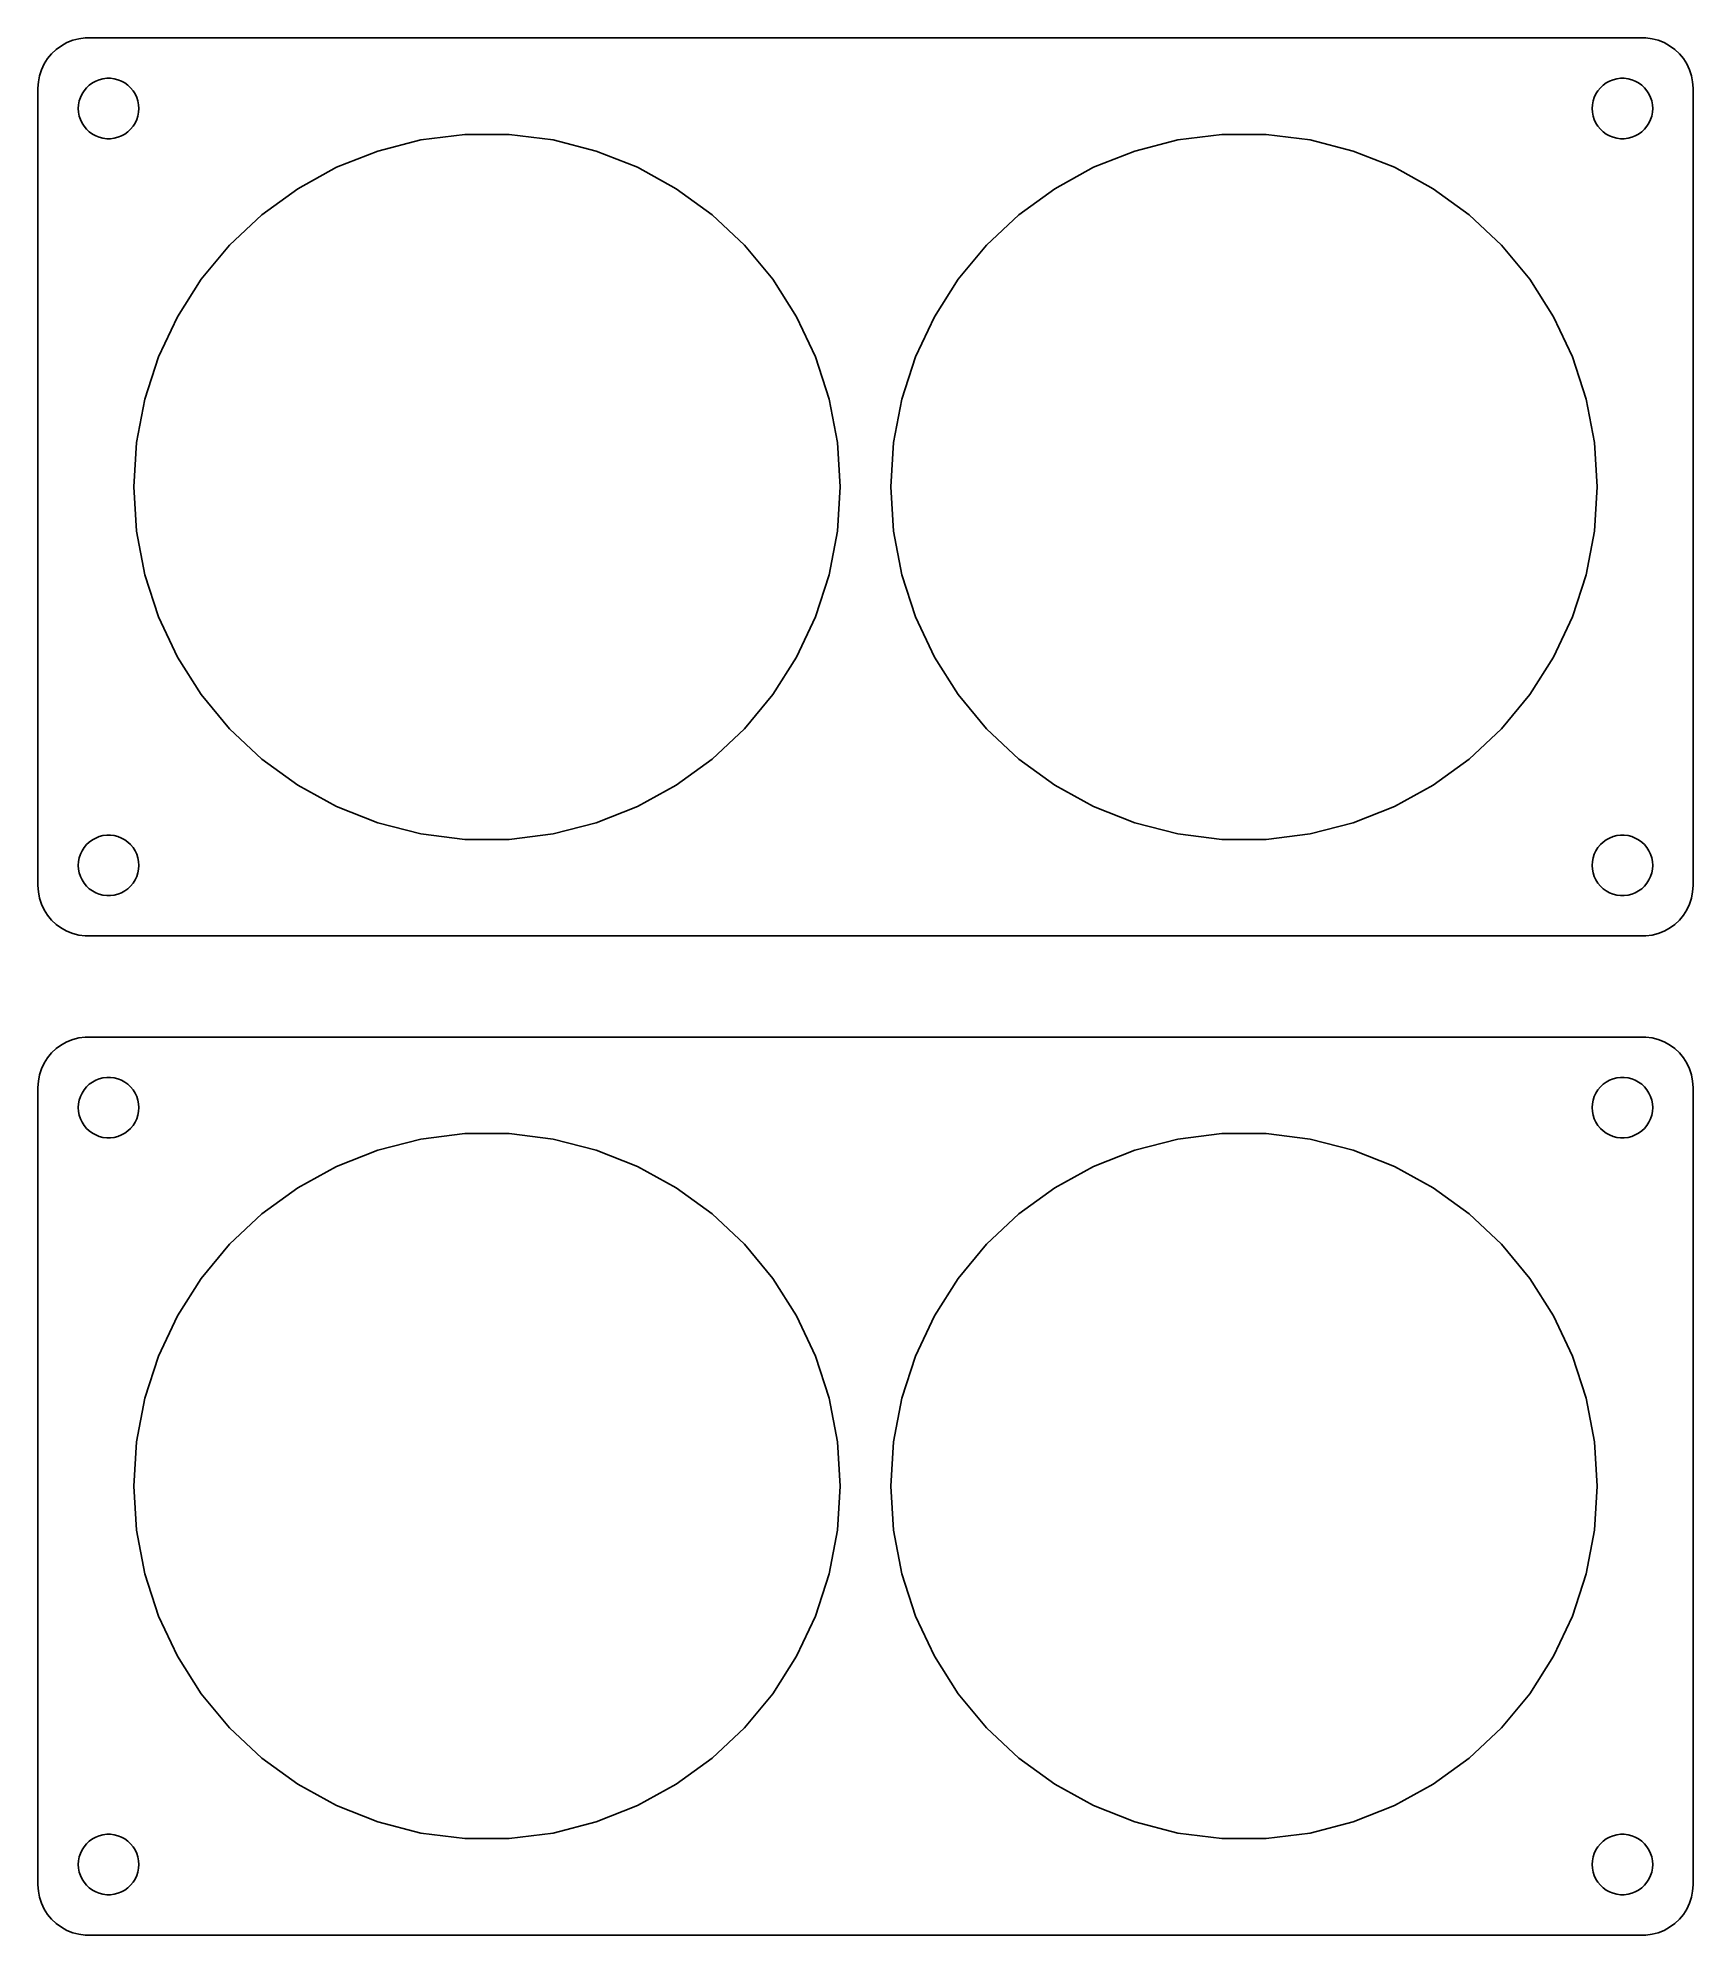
# Model space of a CAD drawing. Header units: metres. Extents: x -82 to 82, y 55 to 242.
import ezdxf

# ---------------------------------------------------------------- set-up
doc = ezdxf.new("R2010")
doc.units = ezdxf.units.M

msp = doc.modelspace()

# ---------------------------------------------------------------- linework, layer by layer
for p, q in [((-80.6448, 240.923), (-81.0451, 240.439)), ((-80.1871, 241.353), (-80.6448, 240.923)), ((-79.6791, 241.722), (-80.1871, 241.353)), ((-79.1289, 242.024), (-79.6791, 241.722)), ((-78.5451, 242.255), (-79.1289, 242.024)), ((-77.9369, 242.411), (-78.5451, 242.255)), ((-77.3139, 242.49), (-77.9369, 242.411)), ((77.3139, 242.49), (-77.3139, 242.49)), ((77.9369, 242.411), (77.3139, 242.49)), ((78.5451, 242.255), (77.9369, 242.411)), ((79.1289, 242.024), (78.5451, 242.255)), ((79.6791, 241.722), (79.1289, 242.024)), ((80.1871, 241.353), (79.6791, 241.722)), ((80.6448, 240.923), (80.1871, 241.353)), ((81.0451, 240.439), (80.6448, 240.923)), ((-81.8429, 238.743), (-81.9606, 238.127)), ((-81.6489, 239.341), (-81.8429, 238.743)), ((-81.3815, 239.909), (-81.6489, 239.341)), ((-81.0451, 240.439), (-81.3815, 239.909)), ((81.3815, 239.909), (81.0451, 240.439)), ((81.6489, 239.341), (81.3815, 239.909)), ((81.8429, 238.743), (81.6489, 239.341)), ((81.9606, 238.127), (81.8429, 238.743)), ((-81.9606, 238.127), (-82, 237.5)), ((-82, 237.5), (-82, 158.5)), ((-77.7893, 236.604), (-77.6289, 236.945)), ((-77.6289, 236.945), (-77.427, 237.263)), ((-77.427, 237.263), (-77.1869, 237.554)), ((-77.1869, 237.554), (-76.9123, 237.812)), ((-76.9123, 237.812), (-76.6075, 238.033)), ((-76.6075, 238.033), (-76.2773, 238.214)), ((-76.2773, 238.214), (-75.927, 238.353)), ((-75.927, 238.353), (-75.5621, 238.447)), ((-75.5621, 238.447), (-75.1884, 238.494)), ((-75.1884, 238.494), (-74.8116, 238.494)), ((-74.8116, 238.494), (-74.4379, 238.447)), ((-74.4379, 238.447), (-74.073, 238.353)), ((-74.073, 238.353), (-73.7227, 238.214)), ((-73.7227, 238.214), (-73.3925, 238.033)), ((-73.3925, 238.033), (-73.0877, 237.812)), ((-73.0877, 237.812), (-72.8131, 237.554)), ((-72.8131, 237.554), (-72.573, 237.263)), ((-72.573, 237.263), (-72.3711, 236.945)), ((-72.3711, 236.945), (-72.2107, 236.604)), ((72.2107, 236.604), (72.3711, 236.945)), ((72.3711, 236.945), (72.573, 237.263)), ((72.573, 237.263), (72.8131, 237.554)), ((72.8131, 237.554), (73.0877, 237.812)), ((73.0877, 237.812), (73.3925, 238.033)), ((73.3925, 238.033), (73.7227, 238.214)), ((73.7227, 238.214), (74.073, 238.353)), ((74.073, 238.353), (74.4379, 238.447)), ((74.4379, 238.447), (74.8116, 238.494)), ((74.8116, 238.494), (75.1884, 238.494)), ((75.1884, 238.494), (75.5621, 238.447)), ((75.5621, 238.447), (75.927, 238.353)), ((75.927, 238.353), (76.2773, 238.214)), ((76.2773, 238.214), (76.6075, 238.033)), ((76.6075, 238.033), (76.9123, 237.812)), ((76.9123, 237.812), (77.1869, 237.554)), ((77.1869, 237.554), (77.427, 237.263)), ((77.427, 237.263), (77.6289, 236.945)), ((77.6289, 236.945), (77.7893, 236.604)), ((82, 237.5), (81.9606, 238.127)), ((82, 158.5), (82, 237.5)), ((-78, 235.5), (-77.9763, 235.876)), ((-77.9763, 235.124), (-78, 235.5)), ((-77.9763, 235.876), (-77.9057, 236.246)), ((-77.9057, 234.754), (-77.9763, 235.124)), ((-77.9057, 236.246), (-77.7893, 236.604)), ((-72.2107, 236.604), (-72.0943, 236.246)), ((-72.0943, 236.246), (-72.0237, 235.876)), ((-72.0237, 235.124), (-72.0943, 234.754)), ((-72.0237, 235.876), (-72, 235.5)), ((-72, 235.5), (-72.0237, 235.124)), ((72, 235.5), (72.0237, 235.876)), ((72.0237, 235.124), (72, 235.5)), ((72.0237, 235.876), (72.0943, 236.246)), ((72.0943, 234.754), (72.0237, 235.124)), ((72.0943, 236.246), (72.2107, 236.604)), ((77.7893, 236.604), (77.9057, 236.246)), ((77.9057, 236.246), (77.9763, 235.876)), ((77.9763, 235.124), (77.9057, 234.754)), ((77.9763, 235.876), (78, 235.5)), ((78, 235.5), (77.9763, 235.124)), ((-77.7893, 234.396), (-77.9057, 234.754)), ((-77.6289, 234.055), (-77.7893, 234.396)), ((-77.427, 233.737), (-77.6289, 234.055)), ((-77.1869, 233.446), (-77.427, 233.737)), ((-76.9123, 233.188), (-77.1869, 233.446)), ((-76.6075, 232.967), (-76.9123, 233.188)), ((-73.0877, 233.188), (-73.3925, 232.967)), ((-72.8131, 233.446), (-73.0877, 233.188)), ((-72.573, 233.737), (-72.8131, 233.446)), ((-72.3711, 234.055), (-72.573, 233.737)), ((-72.2107, 234.396), (-72.3711, 234.055)), ((-72.0943, 234.754), (-72.2107, 234.396)), ((72.2107, 234.396), (72.0943, 234.754)), ((72.3711, 234.055), (72.2107, 234.396)), ((72.573, 233.737), (72.3711, 234.055)), ((72.8131, 233.446), (72.573, 233.737)), ((73.0877, 233.188), (72.8131, 233.446)), ((73.3925, 232.967), (73.0877, 233.188)), ((76.9123, 233.188), (76.6075, 232.967)), ((77.1869, 233.446), (76.9123, 233.188)), ((77.427, 233.737), (77.1869, 233.446)), ((77.6289, 234.055), (77.427, 233.737)), ((77.7893, 234.396), (77.6289, 234.055)), ((77.9057, 234.754), (77.7893, 234.396)), ((-76.2773, 232.786), (-76.6075, 232.967)), ((-75.927, 232.647), (-76.2773, 232.786)), ((-75.5621, 232.553), (-75.927, 232.647)), ((-75.1884, 232.506), (-75.5621, 232.553)), ((-74.8116, 232.506), (-75.1884, 232.506)), ((-74.4379, 232.553), (-74.8116, 232.506)), ((-74.073, 232.647), (-74.4379, 232.553)), ((-73.7227, 232.786), (-74.073, 232.647)), ((-73.3925, 232.967), (-73.7227, 232.786)), ((-52.4023, 229.669), (-48.3156, 231.287)), ((-48.3156, 231.287), (-44.0583, 232.38)), ((-44.0583, 232.38), (-39.6977, 232.931)), ((-39.6977, 232.931), (-35.3023, 232.931)), ((-35.3023, 232.931), (-30.9417, 232.38)), ((-30.9417, 232.38), (-26.6844, 231.287)), ((-26.6844, 231.287), (-22.5977, 229.669)), ((22.5977, 229.669), (26.6844, 231.287)), ((26.6844, 231.287), (30.9417, 232.38)), ((30.9417, 232.38), (35.3023, 232.931)), ((35.3023, 232.931), (39.6977, 232.931)), ((39.6977, 232.931), (44.0583, 232.38)), ((44.0583, 232.38), (48.3156, 231.287)), ((48.3156, 231.287), (52.4023, 229.669)), ((73.7227, 232.786), (73.3925, 232.967)), ((74.073, 232.647), (73.7227, 232.786)), ((74.4379, 232.553), (74.073, 232.647)), ((74.8116, 232.506), (74.4379, 232.553)), ((75.1884, 232.506), (74.8116, 232.506)), ((75.5621, 232.553), (75.1884, 232.506)), ((75.927, 232.647), (75.5621, 232.553)), ((76.2773, 232.786), (75.927, 232.647)), ((76.6075, 232.967), (76.2773, 232.786)), ((-56.2539, 227.551), (-52.4023, 229.669)), ((-22.5977, 229.669), (-18.746, 227.551)), ((18.746, 227.551), (22.5977, 229.669)), ((52.4023, 229.669), (56.2539, 227.551)), ((-59.8098, 224.968), (-56.2539, 227.551)), ((-18.746, 227.551), (-15.1902, 224.968)), ((15.1902, 224.968), (18.746, 227.551)), ((56.2539, 227.551), (59.8098, 224.968)), ((-63.0139, 221.959), (-59.8098, 224.968)), ((-15.1902, 224.968), (-11.9861, 221.959)), ((11.9861, 221.959), (15.1902, 224.968)), ((59.8098, 224.968), (63.0139, 221.959)), ((-65.8156, 218.572), (-63.0139, 221.959)), ((-11.9861, 221.959), (-9.1844, 218.572)), ((9.1844, 218.572), (11.9861, 221.959)), ((63.0139, 221.959), (65.8156, 218.572)), ((-68.1707, 214.861), (-65.8156, 218.572)), ((-9.1844, 218.572), (-6.82925, 214.861)), ((6.82925, 214.861), (9.1844, 218.572)), ((65.8156, 218.572), (68.1707, 214.861)), ((-70.0422, 210.884), (-68.1707, 214.861)), ((-6.82925, 214.861), (-4.95781, 210.884)), ((4.95781, 210.884), (6.82925, 214.861)), ((68.1707, 214.861), (70.0422, 210.884)), ((-71.4004, 206.704), (-70.0422, 210.884)), ((-4.95781, 210.884), (-3.59958, 206.704)), ((3.59958, 206.704), (4.95781, 210.884)), ((70.0422, 210.884), (71.4004, 206.704)), ((-72.224, 202.387), (-71.4004, 206.704)), ((-3.59958, 206.704), (-2.77597, 202.387)), ((2.77597, 202.387), (3.59958, 206.704)), ((71.4004, 206.704), (72.224, 202.387)), ((-72.5, 198), (-72.224, 202.387)), ((-2.77597, 202.387), (-2.5, 198)), ((2.5, 198), (2.77597, 202.387)), ((72.224, 202.387), (72.5, 198)), ((-72.224, 193.613), (-72.5, 198)), ((-2.5, 198), (-2.77597, 193.613)), ((2.77597, 193.613), (2.5, 198)), ((72.5, 198), (72.224, 193.613)), ((-71.4004, 189.296), (-72.224, 193.613)), ((-2.77597, 193.613), (-3.59958, 189.296)), ((3.59958, 189.296), (2.77597, 193.613)), ((72.224, 193.613), (71.4004, 189.296)), ((-70.0422, 185.116), (-71.4004, 189.296)), ((-3.59958, 189.296), (-4.95781, 185.116)), ((4.95781, 185.116), (3.59958, 189.296)), ((71.4004, 189.296), (70.0422, 185.116)), ((-68.1707, 181.139), (-70.0422, 185.116)), ((-4.95781, 185.116), (-6.82925, 181.139)), ((6.82925, 181.139), (4.95781, 185.116)), ((70.0422, 185.116), (68.1707, 181.139)), ((-65.8156, 177.428), (-68.1707, 181.139)), ((-6.82925, 181.139), (-9.1844, 177.428)), ((9.1844, 177.428), (6.82925, 181.139)), ((68.1707, 181.139), (65.8156, 177.428)), ((-63.0139, 174.041), (-65.8156, 177.428)), ((-9.1844, 177.428), (-11.9861, 174.041)), ((11.9861, 174.041), (9.1844, 177.428)), ((65.8156, 177.428), (63.0139, 174.041)), ((-59.8098, 171.032), (-63.0139, 174.041)), ((-11.9861, 174.041), (-15.1902, 171.032)), ((15.1902, 171.032), (11.9861, 174.041)), ((63.0139, 174.041), (59.8098, 171.032)), ((-56.2539, 168.449), (-59.8098, 171.032)), ((-15.1902, 171.032), (-18.746, 168.449)), ((18.746, 168.449), (15.1902, 171.032)), ((59.8098, 171.032), (56.2539, 168.449)), ((-52.4023, 166.331), (-56.2539, 168.449)), ((-18.746, 168.449), (-22.5977, 166.331)), ((22.5977, 166.331), (18.746, 168.449)), ((56.2539, 168.449), (52.4023, 166.331)), ((-48.3156, 164.713), (-52.4023, 166.331)), ((-22.5977, 166.331), (-26.6844, 164.713)), ((26.6844, 164.713), (22.5977, 166.331)), ((52.4023, 166.331), (48.3156, 164.713)), ((-44.0583, 163.62), (-48.3156, 164.713)), ((-39.6977, 163.069), (-44.0583, 163.62)), ((-30.9417, 163.62), (-35.3023, 163.069)), ((-26.6844, 164.713), (-30.9417, 163.62)), ((30.9417, 163.62), (26.6844, 164.713)), ((35.3023, 163.069), (30.9417, 163.62)), ((44.0583, 163.62), (39.6977, 163.069)), ((48.3156, 164.713), (44.0583, 163.62)), ((-77.7893, 161.604), (-77.6289, 161.945)), ((-77.6289, 161.945), (-77.427, 162.263)), ((-77.427, 162.263), (-77.1869, 162.554)), ((-77.1869, 162.554), (-76.9123, 162.812)), ((-76.9123, 162.812), (-76.6075, 163.033)), ((-76.6075, 163.033), (-76.2773, 163.214)), ((-76.2773, 163.214), (-75.927, 163.353)), ((-75.927, 163.353), (-75.5621, 163.447)), ((-75.5621, 163.447), (-75.1884, 163.494)), ((-75.1884, 163.494), (-74.8116, 163.494)), ((-74.8116, 163.494), (-74.4379, 163.447)), ((-74.4379, 163.447), (-74.073, 163.353)), ((-74.073, 163.353), (-73.7227, 163.214)), ((-73.7227, 163.214), (-73.3925, 163.033)), ((-73.3925, 163.033), (-73.0877, 162.812)), ((-73.0877, 162.812), (-72.8131, 162.554)), ((-72.8131, 162.554), (-72.573, 162.263)), ((-72.573, 162.263), (-72.3711, 161.945)), ((-72.3711, 161.945), (-72.2107, 161.604)), ((-35.3023, 163.069), (-39.6977, 163.069)), ((39.6977, 163.069), (35.3023, 163.069)), ((72.2107, 161.604), (72.3711, 161.945)), ((72.3711, 161.945), (72.573, 162.263)), ((72.573, 162.263), (72.8131, 162.554)), ((72.8131, 162.554), (73.0877, 162.812)), ((73.0877, 162.812), (73.3925, 163.033)), ((73.3925, 163.033), (73.7227, 163.214)), ((73.7227, 163.214), (74.073, 163.353)), ((74.073, 163.353), (74.4379, 163.447)), ((74.4379, 163.447), (74.8116, 163.494)), ((74.8116, 163.494), (75.1884, 163.494)), ((75.1884, 163.494), (75.5621, 163.447)), ((75.5621, 163.447), (75.927, 163.353)), ((75.927, 163.353), (76.2773, 163.214)), ((76.2773, 163.214), (76.6075, 163.033)), ((76.6075, 163.033), (76.9123, 162.812)), ((76.9123, 162.812), (77.1869, 162.554)), ((77.1869, 162.554), (77.427, 162.263)), ((77.427, 162.263), (77.6289, 161.945)), ((77.6289, 161.945), (77.7893, 161.604)), ((-78, 160.5), (-77.9763, 160.876)), ((-77.9763, 160.124), (-78, 160.5)), ((-77.9763, 160.876), (-77.9057, 161.246)), ((-77.9057, 159.754), (-77.9763, 160.124)), ((-77.9057, 161.246), (-77.7893, 161.604)), ((-72.2107, 161.604), (-72.0943, 161.246)), ((-72.0943, 161.246), (-72.0237, 160.876)), ((-72.0237, 160.124), (-72.0943, 159.754)), ((-72.0237, 160.876), (-72, 160.5)), ((-72, 160.5), (-72.0237, 160.124)), ((72, 160.5), (72.0237, 160.876)), ((72.0237, 160.124), (72, 160.5)), ((72.0237, 160.876), (72.0943, 161.246)), ((72.0943, 159.754), (72.0237, 160.124)), ((72.0943, 161.246), (72.2107, 161.604)), ((77.7893, 161.604), (77.9057, 161.246)), ((77.9057, 161.246), (77.9763, 160.876)), ((77.9763, 160.124), (77.9057, 159.754)), ((77.9763, 160.876), (78, 160.5)), ((78, 160.5), (77.9763, 160.124)), ((-82, 158.5), (-81.9606, 157.873)), ((-77.7893, 159.396), (-77.9057, 159.754)), ((-77.6289, 159.055), (-77.7893, 159.396)), ((-77.427, 158.737), (-77.6289, 159.055)), ((-77.1869, 158.446), (-77.427, 158.737)), ((-76.9123, 158.188), (-77.1869, 158.446)), ((-76.6075, 157.967), (-76.9123, 158.188)), ((-76.2773, 157.786), (-76.6075, 157.967)), ((-73.3925, 157.967), (-73.7227, 157.786)), ((-73.0877, 158.188), (-73.3925, 157.967)), ((-72.8131, 158.446), (-73.0877, 158.188)), ((-72.573, 158.737), (-72.8131, 158.446)), ((-72.3711, 159.055), (-72.573, 158.737)), ((-72.2107, 159.396), (-72.3711, 159.055)), ((-72.0943, 159.754), (-72.2107, 159.396)), ((72.2107, 159.396), (72.0943, 159.754)), ((72.3711, 159.055), (72.2107, 159.396)), ((72.573, 158.737), (72.3711, 159.055)), ((72.8131, 158.446), (72.573, 158.737)), ((73.0877, 158.188), (72.8131, 158.446)), ((73.3925, 157.967), (73.0877, 158.188)), ((73.7227, 157.786), (73.3925, 157.967)), ((76.6075, 157.967), (76.2773, 157.786)), ((76.9123, 158.188), (76.6075, 157.967)), ((77.1869, 158.446), (76.9123, 158.188)), ((77.427, 158.737), (77.1869, 158.446)), ((77.6289, 159.055), (77.427, 158.737)), ((77.7893, 159.396), (77.6289, 159.055)), ((77.9057, 159.754), (77.7893, 159.396)), ((81.9606, 157.873), (82, 158.5)), ((-81.9606, 157.873), (-81.8429, 157.257)), ((-81.8429, 157.257), (-81.6489, 156.659)), ((-81.6489, 156.659), (-81.3815, 156.091)), ((-81.3815, 156.091), (-81.0451, 155.561)), ((-75.927, 157.647), (-76.2773, 157.786)), ((-75.5621, 157.553), (-75.927, 157.647)), ((-75.1884, 157.506), (-75.5621, 157.553)), ((-74.8116, 157.506), (-75.1884, 157.506)), ((-74.4379, 157.553), (-74.8116, 157.506)), ((-74.073, 157.647), (-74.4379, 157.553)), ((-73.7227, 157.786), (-74.073, 157.647)), ((74.073, 157.647), (73.7227, 157.786)), ((74.4379, 157.553), (74.073, 157.647)), ((74.8116, 157.506), (74.4379, 157.553)), ((75.1884, 157.506), (74.8116, 157.506)), ((75.5621, 157.553), (75.1884, 157.506)), ((75.927, 157.647), (75.5621, 157.553)), ((76.2773, 157.786), (75.927, 157.647)), ((81.0451, 155.561), (81.3815, 156.091)), ((81.3815, 156.091), (81.6489, 156.659)), ((81.6489, 156.659), (81.8429, 157.257)), ((81.8429, 157.257), (81.9606, 157.873)), ((-81.0451, 155.561), (-80.6448, 155.077)), ((-80.6448, 155.077), (-80.1871, 154.647)), ((-80.1871, 154.647), (-79.6791, 154.278)), ((-79.6791, 154.278), (-79.1289, 153.976)), ((79.1289, 153.976), (79.6791, 154.278)), ((79.6791, 154.278), (80.1871, 154.647)), ((80.1871, 154.647), (80.6448, 155.077)), ((80.6448, 155.077), (81.0451, 155.561)), ((-79.1289, 153.976), (-78.5451, 153.745)), ((-78.5451, 153.745), (-77.9369, 153.589)), ((-77.9369, 153.589), (-77.3139, 153.51)), ((-77.3139, 153.51), (77.3139, 153.51)), ((77.3139, 153.51), (77.9369, 153.589)), ((77.9369, 153.589), (78.5451, 153.745)), ((78.5451, 153.745), (79.1289, 153.976)), ((-79.1289, 143.024), (-79.6791, 142.722)), ((-78.5451, 143.255), (-79.1289, 143.024)), ((-77.9369, 143.411), (-78.5451, 143.255)), ((-77.3139, 143.49), (-77.9369, 143.411)), ((77.3139, 143.49), (-77.3139, 143.49)), ((77.9369, 143.411), (77.3139, 143.49)), ((78.5451, 143.255), (77.9369, 143.411)), ((79.1289, 143.024), (78.5451, 143.255)), ((79.6791, 142.722), (79.1289, 143.024)), ((-81.0451, 141.439), (-81.3815, 140.909)), ((-80.6448, 141.923), (-81.0451, 141.439)), ((-80.1871, 142.353), (-80.6448, 141.923)), ((-79.6791, 142.722), (-80.1871, 142.353)), ((80.1871, 142.353), (79.6791, 142.722)), ((80.6448, 141.923), (80.1871, 142.353)), ((81.0451, 141.439), (80.6448, 141.923)), ((81.3815, 140.909), (81.0451, 141.439)), ((-81.9606, 139.127), (-82, 138.5)), ((-81.8429, 139.743), (-81.9606, 139.127)), ((-81.6489, 140.341), (-81.8429, 139.743)), ((-81.3815, 140.909), (-81.6489, 140.341)), ((-76.6075, 139.033), (-76.2773, 139.214)), ((-76.2773, 139.214), (-75.927, 139.353)), ((-75.927, 139.353), (-75.5621, 139.447)), ((-75.5621, 139.447), (-75.1884, 139.494)), ((-75.1884, 139.494), (-74.8116, 139.494)), ((-74.8116, 139.494), (-74.4379, 139.447)), ((-74.4379, 139.447), (-74.073, 139.353)), ((-74.073, 139.353), (-73.7227, 139.214)), ((-73.7227, 139.214), (-73.3925, 139.033)), ((73.3925, 139.033), (73.7227, 139.214)), ((73.7227, 139.214), (74.073, 139.353)), ((74.073, 139.353), (74.4379, 139.447)), ((74.4379, 139.447), (74.8116, 139.494)), ((74.8116, 139.494), (75.1884, 139.494)), ((75.1884, 139.494), (75.5621, 139.447)), ((75.5621, 139.447), (75.927, 139.353)), ((75.927, 139.353), (76.2773, 139.214)), ((76.2773, 139.214), (76.6075, 139.033)), ((81.6489, 140.341), (81.3815, 140.909)), ((81.8429, 139.743), (81.6489, 140.341)), ((81.9606, 139.127), (81.8429, 139.743)), ((82, 138.5), (81.9606, 139.127)), ((-82, 138.5), (-82, 59.5)), ((-77.9763, 136.876), (-77.9057, 137.246)), ((-77.9057, 137.246), (-77.7893, 137.604)), ((-77.7893, 137.604), (-77.6289, 137.945)), ((-77.6289, 137.945), (-77.427, 138.263)), ((-77.427, 138.263), (-77.1869, 138.554)), ((-77.1869, 138.554), (-76.9123, 138.812)), ((-76.9123, 138.812), (-76.6075, 139.033)), ((-73.3925, 139.033), (-73.0877, 138.812)), ((-73.0877, 138.812), (-72.8131, 138.554)), ((-72.8131, 138.554), (-72.573, 138.263)), ((-72.573, 138.263), (-72.3711, 137.945)), ((-72.3711, 137.945), (-72.2107, 137.604)), ((-72.2107, 137.604), (-72.0943, 137.246)), ((-72.0943, 137.246), (-72.0237, 136.876)), ((72.0237, 136.876), (72.0943, 137.246)), ((72.0943, 137.246), (72.2107, 137.604)), ((72.2107, 137.604), (72.3711, 137.945)), ((72.3711, 137.945), (72.573, 138.263)), ((72.573, 138.263), (72.8131, 138.554)), ((72.8131, 138.554), (73.0877, 138.812)), ((73.0877, 138.812), (73.3925, 139.033)), ((76.6075, 139.033), (76.9123, 138.812)), ((76.9123, 138.812), (77.1869, 138.554)), ((77.1869, 138.554), (77.427, 138.263)), ((77.427, 138.263), (77.6289, 137.945)), ((77.6289, 137.945), (77.7893, 137.604)), ((77.7893, 137.604), (77.9057, 137.246)), ((77.9057, 137.246), (77.9763, 136.876)), ((82, 59.5), (82, 138.5)), ((-78, 136.5), (-77.9763, 136.876)), ((-77.9763, 136.124), (-78, 136.5)), ((-77.9057, 135.754), (-77.9763, 136.124)), ((-77.7893, 135.396), (-77.9057, 135.754)), ((-77.6289, 135.055), (-77.7893, 135.396)), ((-72.2107, 135.396), (-72.3711, 135.055)), ((-72.0943, 135.754), (-72.2107, 135.396)), ((-72.0237, 136.124), (-72.0943, 135.754)), ((-72.0237, 136.876), (-72, 136.5)), ((-72, 136.5), (-72.0237, 136.124)), ((72, 136.5), (72.0237, 136.876)), ((72.0237, 136.124), (72, 136.5)), ((72.0943, 135.754), (72.0237, 136.124)), ((72.2107, 135.396), (72.0943, 135.754)), ((72.3711, 135.055), (72.2107, 135.396)), ((77.7893, 135.396), (77.6289, 135.055)), ((77.9057, 135.754), (77.7893, 135.396)), ((77.9763, 136.124), (77.9057, 135.754)), ((77.9763, 136.876), (78, 136.5)), ((78, 136.5), (77.9763, 136.124)), ((-77.427, 134.737), (-77.6289, 135.055)), ((-77.1869, 134.446), (-77.427, 134.737)), ((-76.9123, 134.188), (-77.1869, 134.446)), ((-76.6075, 133.967), (-76.9123, 134.188)), ((-76.2773, 133.786), (-76.6075, 133.967)), ((-75.927, 133.647), (-76.2773, 133.786)), ((-75.5621, 133.553), (-75.927, 133.647)), ((-75.1884, 133.506), (-75.5621, 133.553)), ((-74.8116, 133.506), (-75.1884, 133.506)), ((-74.4379, 133.553), (-74.8116, 133.506)), ((-74.073, 133.647), (-74.4379, 133.553)), ((-73.7227, 133.786), (-74.073, 133.647)), ((-73.3925, 133.967), (-73.7227, 133.786)), ((-73.0877, 134.188), (-73.3925, 133.967)), ((-72.8131, 134.446), (-73.0877, 134.188)), ((-72.573, 134.737), (-72.8131, 134.446)), ((-72.3711, 135.055), (-72.573, 134.737)), ((-44.0583, 133.38), (-39.6977, 133.931)), ((-39.6977, 133.931), (-35.3023, 133.931)), ((-35.3023, 133.931), (-30.9417, 133.38)), ((30.9417, 133.38), (35.3023, 133.931)), ((35.3023, 133.931), (39.6977, 133.931)), ((39.6977, 133.931), (44.0583, 133.38)), ((72.573, 134.737), (72.3711, 135.055)), ((72.8131, 134.446), (72.573, 134.737)), ((73.0877, 134.188), (72.8131, 134.446)), ((73.3925, 133.967), (73.0877, 134.188)), ((73.7227, 133.786), (73.3925, 133.967)), ((74.073, 133.647), (73.7227, 133.786)), ((74.4379, 133.553), (74.073, 133.647)), ((74.8116, 133.506), (74.4379, 133.553)), ((75.1884, 133.506), (74.8116, 133.506)), ((75.5621, 133.553), (75.1884, 133.506)), ((75.927, 133.647), (75.5621, 133.553)), ((76.2773, 133.786), (75.927, 133.647)), ((76.6075, 133.967), (76.2773, 133.786)), ((76.9123, 134.188), (76.6075, 133.967)), ((77.1869, 134.446), (76.9123, 134.188)), ((77.427, 134.737), (77.1869, 134.446)), ((77.6289, 135.055), (77.427, 134.737)), ((-52.4023, 130.669), (-48.3156, 132.287)), ((-48.3156, 132.287), (-44.0583, 133.38)), ((-30.9417, 133.38), (-26.6844, 132.287)), ((-26.6844, 132.287), (-22.5977, 130.669)), ((22.5977, 130.669), (26.6844, 132.287)), ((26.6844, 132.287), (30.9417, 133.38)), ((44.0583, 133.38), (48.3156, 132.287)), ((48.3156, 132.287), (52.4023, 130.669)), ((-56.2539, 128.551), (-52.4023, 130.669)), ((-22.5977, 130.669), (-18.746, 128.551)), ((18.746, 128.551), (22.5977, 130.669)), ((52.4023, 130.669), (56.2539, 128.551)), ((-59.8098, 125.968), (-56.2539, 128.551)), ((-18.746, 128.551), (-15.1902, 125.968)), ((15.1902, 125.968), (18.746, 128.551)), ((56.2539, 128.551), (59.8098, 125.968)), ((-63.0139, 122.959), (-59.8098, 125.968)), ((-15.1902, 125.968), (-11.9861, 122.959)), ((11.9861, 122.959), (15.1902, 125.968)), ((59.8098, 125.968), (63.0139, 122.959)), ((-65.8156, 119.572), (-63.0139, 122.959)), ((-11.9861, 122.959), (-9.1844, 119.572)), ((9.1844, 119.572), (11.9861, 122.959)), ((63.0139, 122.959), (65.8156, 119.572)), ((-68.1707, 115.861), (-65.8156, 119.572)), ((-9.1844, 119.572), (-6.82925, 115.861)), ((6.82925, 115.861), (9.1844, 119.572)), ((65.8156, 119.572), (68.1707, 115.861)), ((-70.0422, 111.884), (-68.1707, 115.861)), ((-6.82925, 115.861), (-4.95781, 111.884)), ((4.95781, 111.884), (6.82925, 115.861)), ((68.1707, 115.861), (70.0422, 111.884)), ((-71.4004, 107.704), (-70.0422, 111.884)), ((-4.95781, 111.884), (-3.59958, 107.704)), ((3.59958, 107.704), (4.95781, 111.884)), ((70.0422, 111.884), (71.4004, 107.704)), ((-72.224, 103.387), (-71.4004, 107.704)), ((-3.59958, 107.704), (-2.77597, 103.387)), ((2.77597, 103.387), (3.59958, 107.704)), ((71.4004, 107.704), (72.224, 103.387)), ((-72.5, 99), (-72.224, 103.387)), ((-2.77597, 103.387), (-2.5, 99)), ((2.5, 99), (2.77597, 103.387)), ((72.224, 103.387), (72.5, 99)), ((-72.224, 94.6133), (-72.5, 99)), ((-2.5, 99), (-2.77597, 94.6133)), ((2.77597, 94.6133), (2.5, 99)), ((72.5, 99), (72.224, 94.6133)), ((-71.4004, 90.2959), (-72.224, 94.6133)), ((-2.77597, 94.6133), (-3.59958, 90.2959)), ((3.59958, 90.2959), (2.77597, 94.6133)), ((72.224, 94.6133), (71.4004, 90.2959)), ((-70.0422, 86.1156), (-71.4004, 90.2959)), ((-3.59958, 90.2959), (-4.95781, 86.1156)), ((4.95781, 86.1156), (3.59958, 90.2959)), ((71.4004, 90.2959), (70.0422, 86.1156)), ((-68.1707, 82.1386), (-70.0422, 86.1156)), ((-4.95781, 86.1156), (-6.82925, 82.1386)), ((6.82925, 82.1386), (4.95781, 86.1156)), ((70.0422, 86.1156), (68.1707, 82.1386)), ((-65.8156, 78.4275), (-68.1707, 82.1386)), ((-6.82925, 82.1386), (-9.1844, 78.4275)), ((9.1844, 78.4275), (6.82925, 82.1386)), ((68.1707, 82.1386), (65.8156, 78.4275)), ((-63.0139, 75.0409), (-65.8156, 78.4275)), ((-9.1844, 78.4275), (-11.9861, 75.0409)), ((11.9861, 75.0409), (9.1844, 78.4275)), ((65.8156, 78.4275), (63.0139, 75.0409)), ((-59.8098, 72.032), (-63.0139, 75.0409)), ((-11.9861, 75.0409), (-15.1902, 72.032)), ((15.1902, 72.032), (11.9861, 75.0409)), ((63.0139, 75.0409), (59.8098, 72.032)), ((-56.2539, 69.4485), (-59.8098, 72.032)), ((-15.1902, 72.032), (-18.746, 69.4485)), ((18.746, 69.4485), (15.1902, 72.032)), ((59.8098, 72.032), (56.2539, 69.4485)), ((-52.4023, 67.3311), (-56.2539, 69.4485)), ((-18.746, 69.4485), (-22.5977, 67.3311)), ((22.5977, 67.3311), (18.746, 69.4485)), ((56.2539, 69.4485), (52.4023, 67.3311)), ((-48.3156, 65.713), (-52.4023, 67.3311)), ((-22.5977, 67.3311), (-26.6844, 65.713)), ((26.6844, 65.713), (22.5977, 67.3311)), ((52.4023, 67.3311), (48.3156, 65.713)), ((-76.9123, 63.8115), (-76.6075, 64.033)), ((-76.6075, 64.033), (-76.2773, 64.2145)), ((-76.2773, 64.2145), (-75.927, 64.3532)), ((-75.927, 64.3532), (-75.5621, 64.4469)), ((-75.5621, 64.4469), (-75.1884, 64.4941)), ((-75.1884, 64.4941), (-74.8116, 64.4941)), ((-74.8116, 64.4941), (-74.4379, 64.4469)), ((-74.4379, 64.4469), (-74.073, 64.3532)), ((-74.073, 64.3532), (-73.7227, 64.2145)), ((-73.7227, 64.2145), (-73.3925, 64.033)), ((-73.3925, 64.033), (-73.0877, 63.8115)), ((-44.0583, 64.6199), (-48.3156, 65.713)), ((-39.6977, 64.0691), (-44.0583, 64.6199)), ((-35.3023, 64.0691), (-39.6977, 64.0691)), ((-30.9417, 64.6199), (-35.3023, 64.0691)), ((-26.6844, 65.713), (-30.9417, 64.6199)), ((30.9417, 64.6199), (26.6844, 65.713)), ((35.3023, 64.0691), (30.9417, 64.6199)), ((39.6977, 64.0691), (35.3023, 64.0691)), ((44.0583, 64.6199), (39.6977, 64.0691)), ((48.3156, 65.713), (44.0583, 64.6199)), ((73.0877, 63.8115), (73.3925, 64.033)), ((73.3925, 64.033), (73.7227, 64.2145)), ((73.7227, 64.2145), (74.073, 64.3532)), ((74.073, 64.3532), (74.4379, 64.4469)), ((74.4379, 64.4469), (74.8116, 64.4941)), ((74.8116, 64.4941), (75.1884, 64.4941)), ((75.1884, 64.4941), (75.5621, 64.4469)), ((75.5621, 64.4469), (75.927, 64.3532)), ((75.927, 64.3532), (76.2773, 64.2145)), ((76.2773, 64.2145), (76.6075, 64.033)), ((76.6075, 64.033), (76.9123, 63.8115)), ((-77.9763, 61.876), (-77.9057, 62.2461)), ((-77.9057, 62.2461), (-77.7893, 62.6044)), ((-77.7893, 62.6044), (-77.6289, 62.9453)), ((-77.6289, 62.9453), (-77.427, 63.2634)), ((-77.427, 63.2634), (-77.1869, 63.5536)), ((-77.1869, 63.5536), (-76.9123, 63.8115)), ((-73.0877, 63.8115), (-72.8131, 63.5536)), ((-72.8131, 63.5536), (-72.573, 63.2634)), ((-72.573, 63.2634), (-72.3711, 62.9453)), ((-72.3711, 62.9453), (-72.2107, 62.6044)), ((-72.2107, 62.6044), (-72.0943, 62.2461)), ((-72.0943, 62.2461), (-72.0237, 61.876)), ((72.0237, 61.876), (72.0943, 62.2461)), ((72.0943, 62.2461), (72.2107, 62.6044)), ((72.2107, 62.6044), (72.3711, 62.9453)), ((72.3711, 62.9453), (72.573, 63.2634)), ((72.573, 63.2634), (72.8131, 63.5536)), ((72.8131, 63.5536), (73.0877, 63.8115)), ((76.9123, 63.8115), (77.1869, 63.5536)), ((77.1869, 63.5536), (77.427, 63.2634)), ((77.427, 63.2634), (77.6289, 62.9453)), ((77.6289, 62.9453), (77.7893, 62.6044)), ((77.7893, 62.6044), (77.9057, 62.2461)), ((77.9057, 62.2461), (77.9763, 61.876)), ((-78, 61.5), (-77.9763, 61.876)), ((-77.9763, 61.124), (-78, 61.5)), ((-77.9057, 60.7539), (-77.9763, 61.124)), ((-77.7893, 60.3956), (-77.9057, 60.7539)), ((-77.6289, 60.0547), (-77.7893, 60.3956)), ((-72.2107, 60.3956), (-72.3711, 60.0547)), ((-72.0943, 60.7539), (-72.2107, 60.3956)), ((-72.0237, 61.124), (-72.0943, 60.7539)), ((-72.0237, 61.876), (-72, 61.5)), ((-72, 61.5), (-72.0237, 61.124)), ((72, 61.5), (72.0237, 61.876)), ((72.0237, 61.124), (72, 61.5)), ((72.0943, 60.7539), (72.0237, 61.124)), ((72.2107, 60.3956), (72.0943, 60.7539)), ((72.3711, 60.0547), (72.2107, 60.3956)), ((77.7893, 60.3956), (77.6289, 60.0547)), ((77.9057, 60.7539), (77.7893, 60.3956)), ((77.9763, 61.124), (77.9057, 60.7539)), ((77.9763, 61.876), (78, 61.5)), ((78, 61.5), (77.9763, 61.124)), ((-82, 59.5), (-81.9606, 58.8733)), ((-81.9606, 58.8733), (-81.8429, 58.2566)), ((-77.427, 59.7366), (-77.6289, 60.0547)), ((-77.1869, 59.4464), (-77.427, 59.7366)), ((-76.9123, 59.1885), (-77.1869, 59.4464)), ((-76.6075, 58.967), (-76.9123, 59.1885)), ((-76.2773, 58.7855), (-76.6075, 58.967)), ((-75.927, 58.6468), (-76.2773, 58.7855)), ((-75.5621, 58.5531), (-75.927, 58.6468)), ((-75.1884, 58.5059), (-75.5621, 58.5531)), ((-74.8116, 58.5059), (-75.1884, 58.5059)), ((-74.4379, 58.5531), (-74.8116, 58.5059)), ((-74.073, 58.6468), (-74.4379, 58.5531)), ((-73.7227, 58.7855), (-74.073, 58.6468)), ((-73.3925, 58.967), (-73.7227, 58.7855)), ((-73.0877, 59.1885), (-73.3925, 58.967)), ((-72.8131, 59.4464), (-73.0877, 59.1885)), ((-72.573, 59.7366), (-72.8131, 59.4464)), ((-72.3711, 60.0547), (-72.573, 59.7366)), ((72.573, 59.7366), (72.3711, 60.0547)), ((72.8131, 59.4464), (72.573, 59.7366)), ((73.0877, 59.1885), (72.8131, 59.4464)), ((73.3925, 58.967), (73.0877, 59.1885)), ((73.7227, 58.7855), (73.3925, 58.967)), ((74.073, 58.6468), (73.7227, 58.7855)), ((74.4379, 58.5531), (74.073, 58.6468)), ((74.8116, 58.5059), (74.4379, 58.5531)), ((75.1884, 58.5059), (74.8116, 58.5059)), ((75.5621, 58.5531), (75.1884, 58.5059)), ((75.927, 58.6468), (75.5621, 58.5531)), ((76.2773, 58.7855), (75.927, 58.6468)), ((76.6075, 58.967), (76.2773, 58.7855)), ((76.9123, 59.1885), (76.6075, 58.967)), ((77.1869, 59.4464), (76.9123, 59.1885)), ((77.427, 59.7366), (77.1869, 59.4464)), ((77.6289, 60.0547), (77.427, 59.7366)), ((81.8429, 58.2566), (81.9606, 58.8733)), ((81.9606, 58.8733), (82, 59.5)), ((-81.8429, 58.2566), (-81.6489, 57.6594)), ((-81.6489, 57.6594), (-81.3815, 57.0912)), ((-81.3815, 57.0912), (-81.0451, 56.5611)), ((-81.0451, 56.5611), (-80.6448, 56.0773)), ((80.6448, 56.0773), (81.0451, 56.5611)), ((81.0451, 56.5611), (81.3815, 57.0912)), ((81.3815, 57.0912), (81.6489, 57.6594)), ((81.6489, 57.6594), (81.8429, 58.2566)), ((-80.6448, 56.0773), (-80.1871, 55.6474)), ((-80.1871, 55.6474), (-79.6791, 55.2784)), ((-79.6791, 55.2784), (-79.1289, 54.9759)), ((-79.1289, 54.9759), (-78.5451, 54.7447)), ((-78.5451, 54.7447), (-77.9369, 54.5886)), ((-77.9369, 54.5886), (-77.3139, 54.5099)), ((77.3139, 54.5099), (77.9369, 54.5886)), ((77.9369, 54.5886), (78.5451, 54.7447)), ((78.5451, 54.7447), (79.1289, 54.9759)), ((79.1289, 54.9759), (79.6791, 55.2784)), ((79.6791, 55.2784), (80.1871, 55.6474)), ((80.1871, 55.6474), (80.6448, 56.0773)), ((-77.3139, 54.5099), (77.3139, 54.5099))]:
    msp.add_line(p, q)

doc.saveas('drawing.dxf')
